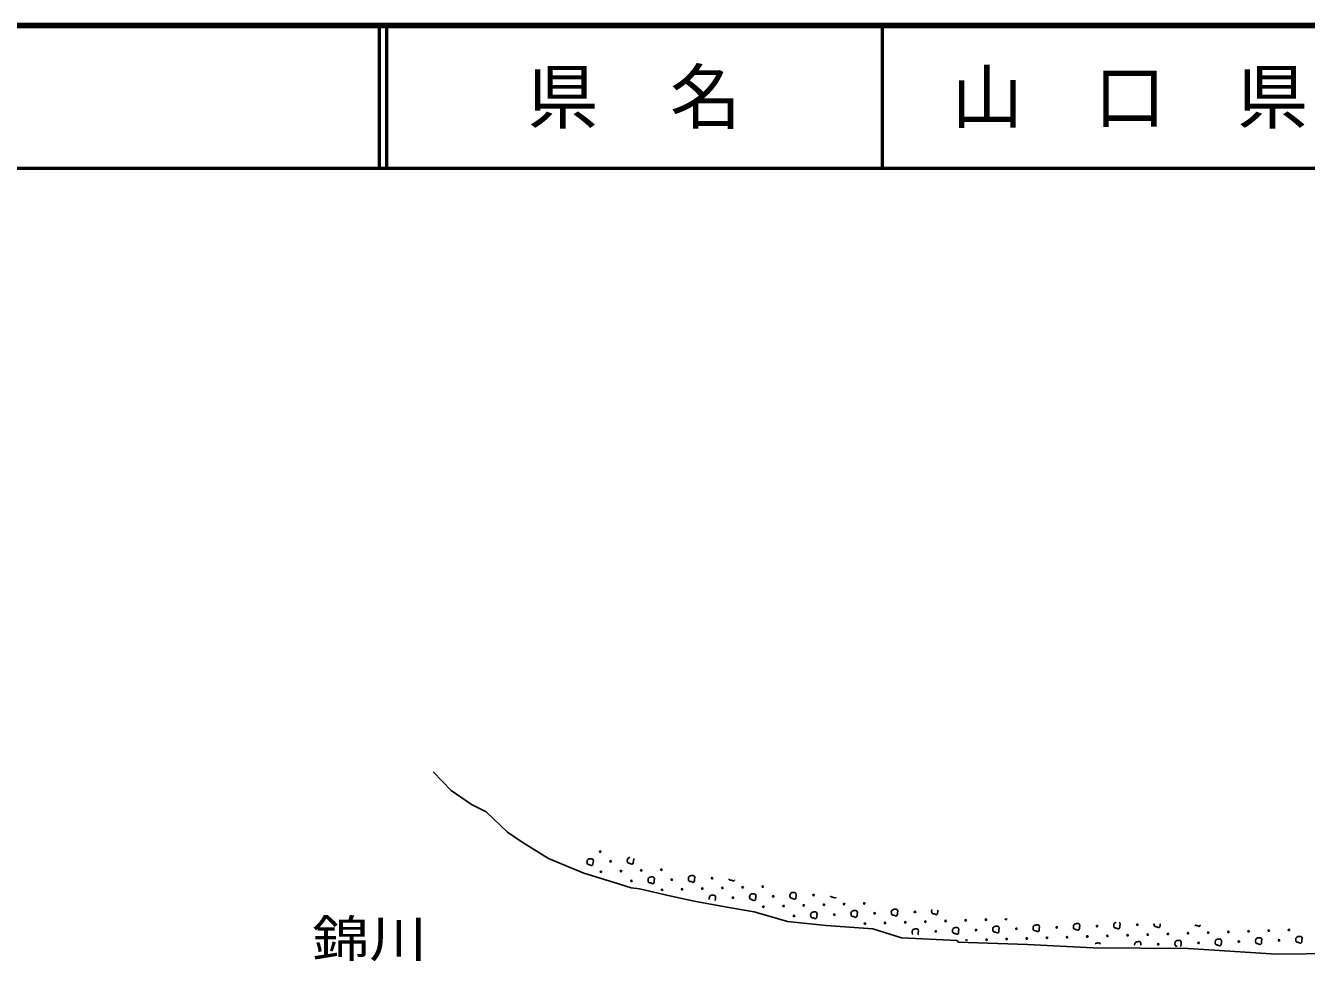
# Model space of a CAD drawing. Units: millimetres, scale not verified. Extents: x 40000 to 680000, y 20000 to 380000.
# Drawn here: x 272950 to 362754, y 314377 to 380000 of the extents above; entities that cross this region are included whole.
import ezdxf
from ezdxf.enums import TextEntityAlignment as Align

# ---------------------------------------------------------------- set-up
doc = ezdxf.new("R2010")
doc.units = ezdxf.units.MM
doc.header["$LTSCALE"] = 1000
for name, color, linetype, lineweight in [('M-BGD', 7, 'Continuous', 25), ('M-TTL', 2, 'Continuous', 140), ('M-TTL-LINE', 7, 'Continuous', 50)]:
    doc.layers.add(name, color=color, linetype=linetype, lineweight=lineweight)
doc.layers.add('M-TTL-TXT', color=7, linetype='Continuous')
doc.styles.add('ＭＳ ゴシック', font='')
doc.styles.get('ＭＳ ゴシック').set_extended_font_data('MS Gothic')

msp = doc.modelspace()

# ---------------------------------------------------------------- linework, layer by layer
at = {"layer": 'M-BGD'}
for p, q in [((301515, 327679), (302779, 326358)), ((302779, 326358), (304215, 325382)), ((304215, 325382), (305248, 324865)), ((305248, 324865), (306742, 323430)), ((306742, 323430), (307775, 322740)), ((307775, 322740), (309613, 321592)), ((309613, 321592), (312083, 320558)), ((312083, 320558), (314150, 319926)), ((314150, 319926), (315413, 319524)), ((315413, 319524), (315988, 319467)), ((315988, 319467), (317998, 319007)), ((317998, 319007), (319836, 318605)), ((319836, 318605), (322248, 318146)), ((322248, 318146), (324028, 317859)), ((324028, 317859), (326382, 317170)), ((326382, 317170), (329082, 316883)), ((329082, 316883), (332355, 316653)), ((332355, 316653), (334365, 316021)), ((334365, 316021), (338270, 315849)), ((338270, 315849), (338328, 315734)), ((338328, 315734), (343209, 315562)), ((343209, 315562), (347804, 315332)), ((347804, 315332), (354456, 315275)), ((354456, 315275), (360658, 314873)), ((360658, 314873), (365138, 314930))]:
    msp.add_line(p, q, dxfattribs=at)
for points in [[(312359, 321500), (312380, 321524), (312451, 321560), (312518, 321574), (312579, 321575), (312644, 321577), (312693, 321555), (312736, 321517), (312760, 321442), (312742, 321325), (312732, 321225), (312725, 321168), (312702, 321137), (312671, 321109), (312626, 321097), (312551, 321131), (312495, 321152), (312450, 321163), (312406, 321167), (312366, 321187), (312342, 321203), (312326, 321234), (312320, 321268)], [(315146, 321360), (315140, 321396), (315132, 321454), (315149, 321531), (315175, 321581), (315207, 321617), (315278, 321652), (315320, 321661)], [(315568, 321594), (315587, 321535), (315569, 321417), (315559, 321318), (315552, 321261), (315529, 321230), (315498, 321202), (315453, 321190), (315378, 321224), (315322, 321244), (315277, 321256), (315233, 321260), (315192, 321280), (315169, 321295), (315153, 321326), (315146, 321360)], [(312320, 321268), (312313, 321304), (312305, 321362), (312323, 321438), (312340, 321472)], [(322668, 320101), (322665, 320080), (322642, 320048), (322612, 320020), (322566, 320008), (322491, 320043), (322436, 320063), (322391, 320074), (322346, 320078), (322306, 320099), (322283, 320114), (322267, 320145), (322262, 320171)], [(320892, 318727), (320886, 318755), (320879, 318813), (320896, 318889), (320922, 318940), (320953, 318975), (321024, 319011), (321092, 319025), (321153, 319027), (321217, 319028), (321267, 319007), (321310, 318969), (321333, 318893), (321315, 318776), (321306, 318676), (321302, 318650)], [(329765, 318879), (329756, 318866), (329725, 318839), (329680, 318827), (329605, 318861), (329550, 318881), (329505, 318892), (329460, 318897), (329420, 318917), (329397, 318932), (329390, 318944)], [(336487, 317816), (336481, 317852), (336473, 317910), (336490, 317986), (336504, 318012)], [(336923, 317961), (336910, 317873), (336900, 317773), (336892, 317716), (336870, 317685), (336839, 317657), (336794, 317645), (336719, 317679), (336663, 317700), (336618, 317711), (336574, 317715), (336533, 317735), (336510, 317751), (336494, 317782), (336487, 317816)], [(349255, 316820), (349248, 316855), (349241, 316913), (349258, 316990), (349284, 317040), (349315, 317076), (349386, 317112), (349405, 317116)], [(349628, 317107), (349672, 317069), (349695, 316994), (349677, 316877), (349668, 316777), (349660, 316720), (349637, 316689), (349606, 316661), (349561, 316649), (349486, 316683), (349431, 316704), (349386, 316715), (349341, 316719), (349301, 316739), (349278, 316755), (349261, 316785), (349255, 316820)], [(352082, 316912), (352075, 316948), (352068, 317006), (352074, 317034)], [(352512, 317020), (352504, 316969), (352495, 316869), (352487, 316813), (352464, 316782), (352433, 316754), (352388, 316742), (352313, 316776), (352258, 316796), (352213, 316808), (352168, 316812), (352128, 316832), (352105, 316847), (352088, 316878), (352082, 316912)], [(335120, 316356), (335113, 316392), (335106, 316450), (335123, 316526), (335149, 316577), (335180, 316612), (335252, 316648), (335319, 316662), (335380, 316663), (335445, 316665), (335494, 316643), (335537, 316606), (335561, 316530), (335543, 316413), (335533, 316313), (335525, 316257), (335506, 316229)], [(335162, 316278), (335143, 316291), (335127, 316322), (335120, 316356)], [(355318, 316935), (355314, 316906), (355291, 316874), (355260, 316847), (355215, 316835), (355140, 316869), (355085, 316889), (355040, 316900), (354995, 316904), (354955, 316925), (354931, 316940)], [(347933, 315600), (347948, 315616), (348019, 315652), (348086, 315666), (348147, 315667), (348212, 315669), (348261, 315647), (348304, 315609), (348311, 315589)], [(350704, 315521), (350701, 315546), (350718, 315623), (350744, 315673), (350775, 315709), (350846, 315745), (350913, 315759), (350974, 315760), (351039, 315762), (351088, 315740), (351131, 315702), (351155, 315627), (351137, 315509)], [(353542, 315545), (353535, 315581), (353527, 315639), (353545, 315716), (353570, 315766), (353602, 315802), (353673, 315837), (353740, 315852), (353801, 315853), (353866, 315854), (353915, 315833), (353958, 315795), (353982, 315719), (353964, 315602), (353954, 315502), (353947, 315446), (353935, 315430)], [(353684, 315437), (353672, 315440), (353628, 315445), (353588, 315465), (353564, 315480), (353548, 315511), (353542, 315545)]]:
    msp.add_lwpolyline(points, dxfattribs=at)
for points in [[(316606, 319993), (316599, 320029), (316592, 320087), (316609, 320164), (316635, 320214), (316666, 320250), (316738, 320285), (316805, 320300), (316866, 320301), (316931, 320303), (316980, 320281), (317023, 320243), (317047, 320168), (317029, 320050), (317019, 319950), (317011, 319894), (316989, 319863), (316958, 319835), (316912, 319823), (316838, 319857), (316782, 319877), (316737, 319889), (316693, 319893), (316652, 319913), (316629, 319928), (316613, 319959)], [(319433, 320086), (319426, 320122), (319419, 320180), (319436, 320256), (319462, 320307), (319493, 320342), (319565, 320378), (319632, 320392), (319693, 320394), (319757, 320395), (319807, 320374), (319850, 320336), (319873, 320260), (319855, 320143), (319846, 320043), (319838, 319987), (319816, 319955), (319785, 319928), (319739, 319916), (319664, 319950), (319609, 319970), (319564, 319981), (319520, 319985), (319479, 320006), (319456, 320021), (319440, 320052)], [(323720, 318812), (323713, 318848), (323706, 318906), (323723, 318982), (323749, 319032), (323780, 319068), (323851, 319104), (323919, 319118), (323980, 319119), (324044, 319121), (324093, 319099), (324137, 319061), (324160, 318986), (324142, 318869), (324133, 318769), (324125, 318713), (324102, 318681), (324071, 318653), (324026, 318641), (323951, 318675), (323896, 318696), (323851, 318707), (323806, 318711), (323766, 318732), (323743, 318747), (323727, 318778)], [(326547, 318904), (326540, 318940), (326533, 318998), (326550, 319075), (326576, 319125), (326607, 319161), (326678, 319197), (326745, 319211), (326807, 319212), (326871, 319214), (326920, 319192), (326964, 319154), (326987, 319079), (326969, 318961), (326960, 318862), (326952, 318805), (326929, 318774), (326898, 318746), (326853, 318734), (326778, 318768), (326723, 318789), (326678, 318800), (326633, 318804), (326593, 318824), (326570, 318840), (326553, 318870)], [(330834, 317630), (330827, 317666), (330819, 317724), (330837, 317800), (330862, 317851), (330894, 317887), (330965, 317922), (331032, 317936), (331093, 317938), (331158, 317939), (331207, 317918), (331250, 317880), (331274, 317804), (331256, 317687), (331246, 317587), (331239, 317531), (331216, 317499), (331185, 317472), (331140, 317460), (331065, 317494), (331009, 317514), (330964, 317525), (330920, 317530), (330880, 317550), (330856, 317565), (330840, 317596)], [(333660, 317723), (333654, 317759), (333646, 317817), (333663, 317893), (333689, 317944), (333721, 317979), (333792, 318015), (333859, 318029), (333920, 318031), (333985, 318032), (334034, 318011), (334077, 317973), (334101, 317897), (334083, 317780), (334073, 317680), (334066, 317624), (334043, 317592), (334012, 317564), (333967, 317553), (333892, 317587), (333836, 317607), (333791, 317618), (333747, 317622), (333706, 317643), (333683, 317658), (333667, 317689)], [(328007, 317537), (328000, 317573), (327993, 317631), (328010, 317708), (328036, 317758), (328067, 317794), (328138, 317830), (328205, 317844), (328266, 317845), (328331, 317847), (328380, 317825), (328423, 317787), (328447, 317712), (328429, 317594), (328420, 317495), (328412, 317438), (328389, 317407), (328358, 317379), (328313, 317367), (328238, 317401), (328183, 317421), (328138, 317433), (328093, 317437), (328053, 317457), (328030, 317472), (328013, 317503)], [(346428, 316727), (346421, 316763), (346414, 316821), (346431, 316897), (346457, 316948), (346488, 316983), (346559, 317019), (346627, 317033), (346688, 317034), (346752, 317036), (346801, 317014), (346845, 316977), (346868, 316901), (346850, 316784), (346841, 316684), (346833, 316628), (346810, 316596), (346779, 316568), (346734, 316557), (346659, 316591), (346604, 316611), (346559, 316622), (346514, 316626), (346474, 316647), (346451, 316662), (346435, 316693)], [(337947, 316449), (337940, 316484), (337933, 316542), (337950, 316619), (337976, 316669), (338007, 316705), (338079, 316741), (338146, 316755), (338207, 316756), (338271, 316758), (338321, 316736), (338364, 316698), (338387, 316623), (338370, 316506), (338360, 316406), (338352, 316349), (338330, 316318), (338299, 316290), (338253, 316278), (338178, 316312), (338123, 316333), (338078, 316344), (338034, 316348), (337993, 316368), (337970, 316384), (337954, 316414)], [(340774, 316541), (340767, 316577), (340760, 316635), (340777, 316712), (340803, 316762), (340834, 316798), (340905, 316833), (340973, 316848), (341034, 316849), (341098, 316851), (341148, 316829), (341191, 316791), (341214, 316716), (341196, 316598), (341187, 316498), (341179, 316442), (341156, 316411), (341126, 316383), (341080, 316371), (341005, 316405), (340950, 316425), (340905, 316437), (340860, 316441), (340820, 316461), (340797, 316476), (340781, 316507)], [(343601, 316634), (343594, 316670), (343587, 316728), (343604, 316804), (343630, 316855), (343661, 316890), (343732, 316926), (343800, 316940), (343861, 316942), (343925, 316943), (343975, 316922), (344018, 316884), (344041, 316808), (344023, 316691), (344014, 316591), (344006, 316535), (343983, 316503), (343952, 316476), (343907, 316464), (343832, 316498), (343777, 316518), (343732, 316529), (343687, 316533), (343647, 316554), (343624, 316569), (343608, 316600)], [(362022, 315824), (362015, 315859), (362008, 315917), (362025, 315994), (362051, 316044), (362082, 316080), (362154, 316116), (362221, 316130), (362282, 316131), (362347, 316133), (362396, 316111), (362439, 316073), (362463, 315998), (362445, 315880), (362435, 315781), (362427, 315724), (362405, 315693), (362374, 315665), (362328, 315653), (362254, 315687), (362198, 315708), (362153, 315719), (362109, 315723), (362068, 315743), (362045, 315759), (362029, 315789)], [(356368, 315638), (356362, 315674), (356354, 315732), (356371, 315808), (356397, 315859), (356429, 315894), (356500, 315930), (356567, 315944), (356628, 315946), (356693, 315947), (356742, 315926), (356785, 315888), (356809, 315812), (356791, 315695), (356781, 315595), (356774, 315539), (356751, 315507), (356720, 315480), (356675, 315468), (356600, 315502), (356544, 315522), (356499, 315533), (356455, 315537), (356414, 315558), (356391, 315573), (356375, 315604)], [(359195, 315731), (359189, 315767), (359181, 315825), (359198, 315901), (359224, 315951), (359256, 315987), (359327, 316023), (359394, 316037), (359455, 316038), (359520, 316040), (359569, 316018), (359612, 315980), (359636, 315905), (359618, 315788), (359608, 315688), (359600, 315632), (359578, 315600), (359547, 315572), (359502, 315560), (359427, 315594), (359371, 315615), (359326, 315626), (359282, 315630), (359241, 315651), (359218, 315666), (359202, 315697)]]:
    msp.add_lwpolyline(points, close=True, dxfattribs=at)
for centre in [(313238, 322076), (313284, 320662), (313968, 321392), (314698, 320709), (316111, 320755), (317525, 320802), (315428, 320025), (318255, 320118), (321082, 320211), (318985, 319434), (320398, 319481), (321811, 319527), (322541, 318844), (323225, 319574), (324638, 319620), (325368, 318936), (328195, 319029), (324685, 318207), (326098, 318253), (327512, 318299), (328925, 318346), (330339, 318392), (331752, 318438), (326828, 317569), (329655, 317662), (331798, 317025), (332482, 317755), (333212, 317071), (334625, 317118), (335309, 317848), (336039, 317164), (337452, 317210), (338866, 317257), (340279, 317303), (336769, 316481), (339596, 316573), (342422, 316666), (345249, 316759), (345979, 316075), (347393, 316122), (348076, 316852), (348806, 316168), (350220, 316214), (350903, 316944), (351633, 316261), (353047, 316307), (354460, 316353), (355873, 316400), (357287, 316446), (358700, 316493), (360114, 316539), (361527, 316585), (340325, 315890), (341739, 315936), (343152, 315982), (344566, 316029), (352363, 315577), (355190, 315670), (358017, 315763), (360844, 315855)]:
    msp.add_circle(centre, 49.8, dxfattribs=at)
for centre, start, end in [((317571, 319388), 287.11766, 231.84161), ((341693, 317350), 135.76513, 30.34312), ((338912, 315843), 345.17302, 192.19218)]:
    msp.add_arc(centre, 49.8, start, end, dxfattribs=at)
at = {"layer": 'M-TTL'}
msp.add_line((680000, 380000), (40000, 380000), dxfattribs=at)
at = {"layer": 'M-TTL-LINE'}
for p, q in [((297750, 380000), (297750, 370000)), ((298250, 380000), (298250, 370000)), ((333000, 380000), (333000, 370000)), ((40000, 370000), (680000, 370000))]:
    msp.add_line(p, q, dxfattribs=at)

# ---------------------------------------------------------------- texts
at = {"layer": 'M-BGD', "style": 'ＭＳ ゴシック', "width": 1.15}
msp.add_text('錦川', height=2566, dxfattribs=at).set_placement((293028, 313915), align=Align.BOTTOM_LEFT)
at = {"layer": 'M-TTL-TXT', "style": 'ＭＳ ゴシック'}
for s, p in [('県\u3000名', (315625, 375000)), ('山\u3000口\u3000県', (350375, 375000))]:
    msp.add_text(s, height=3666, dxfattribs=at).set_placement(p, align=Align.MIDDLE_CENTER)

doc.saveas('drawing.dxf')
